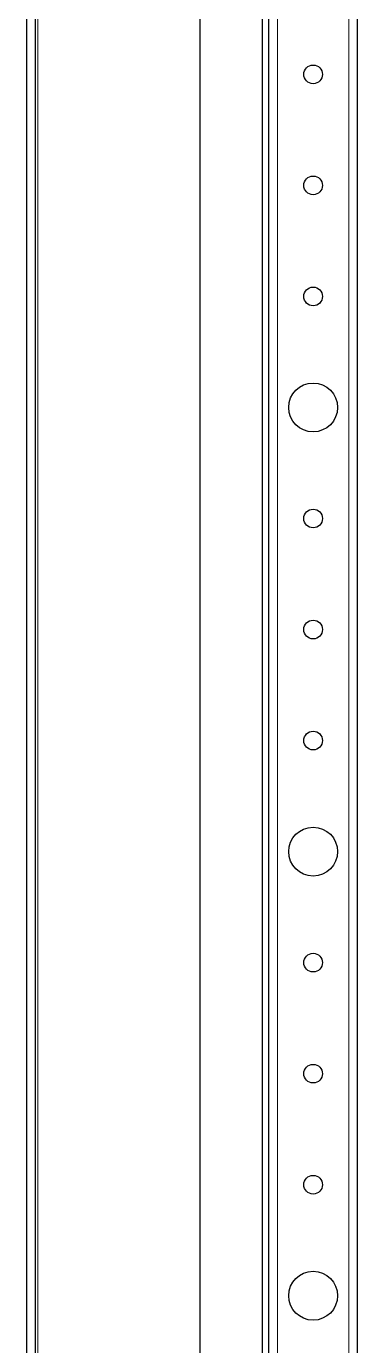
# Model space of a CAD drawing. Header units: millimetres. Extents: x -981 to 2790, y -1547 to 1219.
# Drawn here: x -619.4 to -544.9, y -832.4 to -535.4 of the extents above; entities that cross this region are included whole.
import ezdxf

# ---------------------------------------------------------------- set-up
doc = ezdxf.new("R2010")
doc.units = ezdxf.units.MM

msp = doc.modelspace()

# ---------------------------------------------------------------- linework, layer by layer
at = {"color": 7, "linetype": 'Continuous', "lineweight": 25}
for p, q in [((-619.44, 656.28), (-619.44, -1098.72)), ((-617.44, 656.28), (-617.44, -1098.72)), ((-566.44, 624.78), (-566.44, -1067.22)), ((-564.94, -1038.72), (-564.94, 596.28)), ((-544.94, -1038.72), (-544.94, 596.28)), ((-580.44, -518.72), (-580.44, -948.72))]:
    msp.add_line(p, q, dxfattribs=at)
at = {"color": 8, "linetype": 'Continuous', "lineweight": 18}
for p, q in [((-562.94, -1038.72), (-562.94, 596.28)), ((-546.94, -1038.72), (-546.94, 596.28)), ((-616.84, -947.52), (-616.84, -519.92))]:
    msp.add_line(p, q, dxfattribs=at)
at = {"color": 7, "linetype": 'Continuous', "lineweight": 25}
for centre, radius in [((-554.94, -546.22), 2.1), ((-554.94, -571.22), 2.1), ((-554.94, -596.22), 2.1), ((-554.94, -621.22), 5.5), ((-554.94, -646.22), 2.1), ((-554.94, -671.22), 2.1), ((-554.94, -696.22), 2.1), ((-554.94, -721.22), 5.5), ((-554.94, -746.22), 2.1), ((-554.94, -771.22), 2.1), ((-554.94, -796.22), 2.1), ((-554.94, -821.22), 5.5)]:
    msp.add_circle(centre, radius, dxfattribs=at)

doc.saveas('drawing.dxf')
